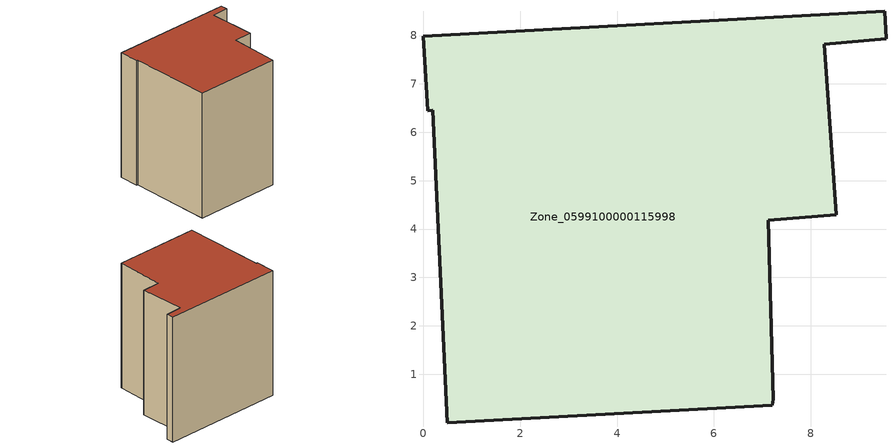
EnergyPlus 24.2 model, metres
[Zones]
Zone_0599100000115998
 floor ground (C_G): 9.53,8.5 9.56,7.93 8.28,7.82 8.53,4.3 7.12,4.18 7.23,0.49 7.21,0.36 0.49,0 0.19,6.46 0.09,6.45 0,7.99 z0
 wall outside (C_F): 9.56,7.93 9.53,8.5 0,7.99 0.09,6.45 0.19,6.46 0.49,0 7.21,0.36 7.23,0.49 7.12,4.18 8.53,4.3 8.28,7.82 9.56,7.93 z0:9.82
 roof outside (C_R): 0.49,0 7.21,0.36 7.23,0.49 7.12,4.18 8.53,4.3 8.28,7.82 9.56,7.93 9.53,8.5 0,7.99 0.09,6.45 0.19,6.46 z9.82
[BUILDING]
Pand.0599100000115998: North Axis=0; Terrain=City; Loads Convergence Tolerance Value=0.04; Temperature Convergence Tolerance Value=0.4; Solar Distribution=FullExterior; Maximum Number of Warmup Days=25; Minimum Number of Warmup Days=1
[Site:Location]
Rotterdam.The.Hague.AP_ZH_NLD Design_Conditions: Latitude=51.96; Longitude=4.45; Time Zone=1; Elevation=-4.5
[SITE:GROUNDTEMPERATURE:BUILDINGSURFACE]
18, 18, 18, 18, 18, 18, 18, 18, 18, 18, 18, 18
[MATERIAL] Thermal Absorptance=0.9; Solar Absorptance=0.7; Visible Absorptance=0.7
Name | Roughness | Thickness | Conductivity | Density | Specific Heat
G.TI.1946 | MediumSmooth | 0.15 | 1 | 540 | 1210
F.TI.1946 | Rough | 0.3 | 0.857143 | 1920 | 840
R.TI.1946 | MediumRough | 0.2 | 0.1 | 1500 | 1000
[CONSTRUCTION]
C_G: G.TI.1946
C_F: F.TI.1946
C_R: R.TI.1946
[ZONE]
Zone_0599100000115998: Type=1; Multiplier=1; Ceiling Height=Autocalculate; Volume=Autocalculate; Floor Area=autocalculate; Part of Total Floor Area=Yes
[ZONEINFILTRATION:DESIGNFLOWRATE]
Infil_Zone_0599100000115998: Zone or ZoneList or Space or SpaceList=Zone_0599100000115998; Schedule=AlwaysOn; Design Flow Rate Calculation Method=Flow/Area; Flow Rate per Floor Area=0.003; Constant Term Coefficient=1; Temperature Term Coefficient=0; Velocity Term Coefficient=0; Velocity Squared Term Coefficient=0
[HVACTEMPLATE:ZONE:IDEALLOADSAIRSYSTEM]
Zone_0599100000115998: Maximum Heating Supply Air Temperature=50; Minimum Cooling Supply Air Temperature=13; Maximum Heating Supply Air Humidity Ratio=0.0156; Minimum Cooling Supply Air Humidity Ratio=0.0077; Heating Limit=NoLimit; Cooling Limit=NoLimit; Dehumidification Control Type=ConstantSensibleHeatRatio; Cooling Sensible Heat Ratio=0.7; Dehumidification Setpoint=60; Humidification Control Type=None; Humidification Setpoint=30; Outdoor Air Method=None; Outdoor Air Flow Rate per Person=0.00944; Outdoor Air Flow Rate per Zone Floor Area=0; Outdoor Air Flow Rate per Zone=0; Demand Controlled Ventilation Type=None; Outdoor Air Economizer Type=NoEconomizer; Heat Recovery Type=None; Sensible Heat Recovery Effectiveness=0.7; Latent Heat Recovery Effectiveness=0.65
[ZONECONTROL:THERMOSTAT]
ThermostatControl_Zone_0599100000115998: Zone or ZoneList=Zone_0599100000115998; Control Type Schedule=DualSetpointControlType; Control 1=Thermostat_Zone_0599100000115998; Temperature Difference Between Cutout And Setpoint=0
[THERMOSTATSETPOINT:DUALSETPOINT]
Thermostat_Zone_0599100000115998: Heating Setpoint Temperature Schedule=HeatingSetpoint_Zone_0599100000115998; Cooling Setpoint Temperature Schedule=CoolingSetpoint_Zone_0599100000115998
[SCHEDULE:COMPACT]
HeatingSetpoint_Zone_0599100000115998: Through: 12/31, For: AllDays, Until: 24:00, 21
CoolingSetpoint_Zone_0599100000115998: Through: 12/31, For: AllDays, Until: 24:00, 24
DualSetpointControlType: Through: 12/31, For: AllDays, Until: 24:00, 4
AlwaysOn: Through: 12/31, For: AllDays, Until: 24:00, 1
